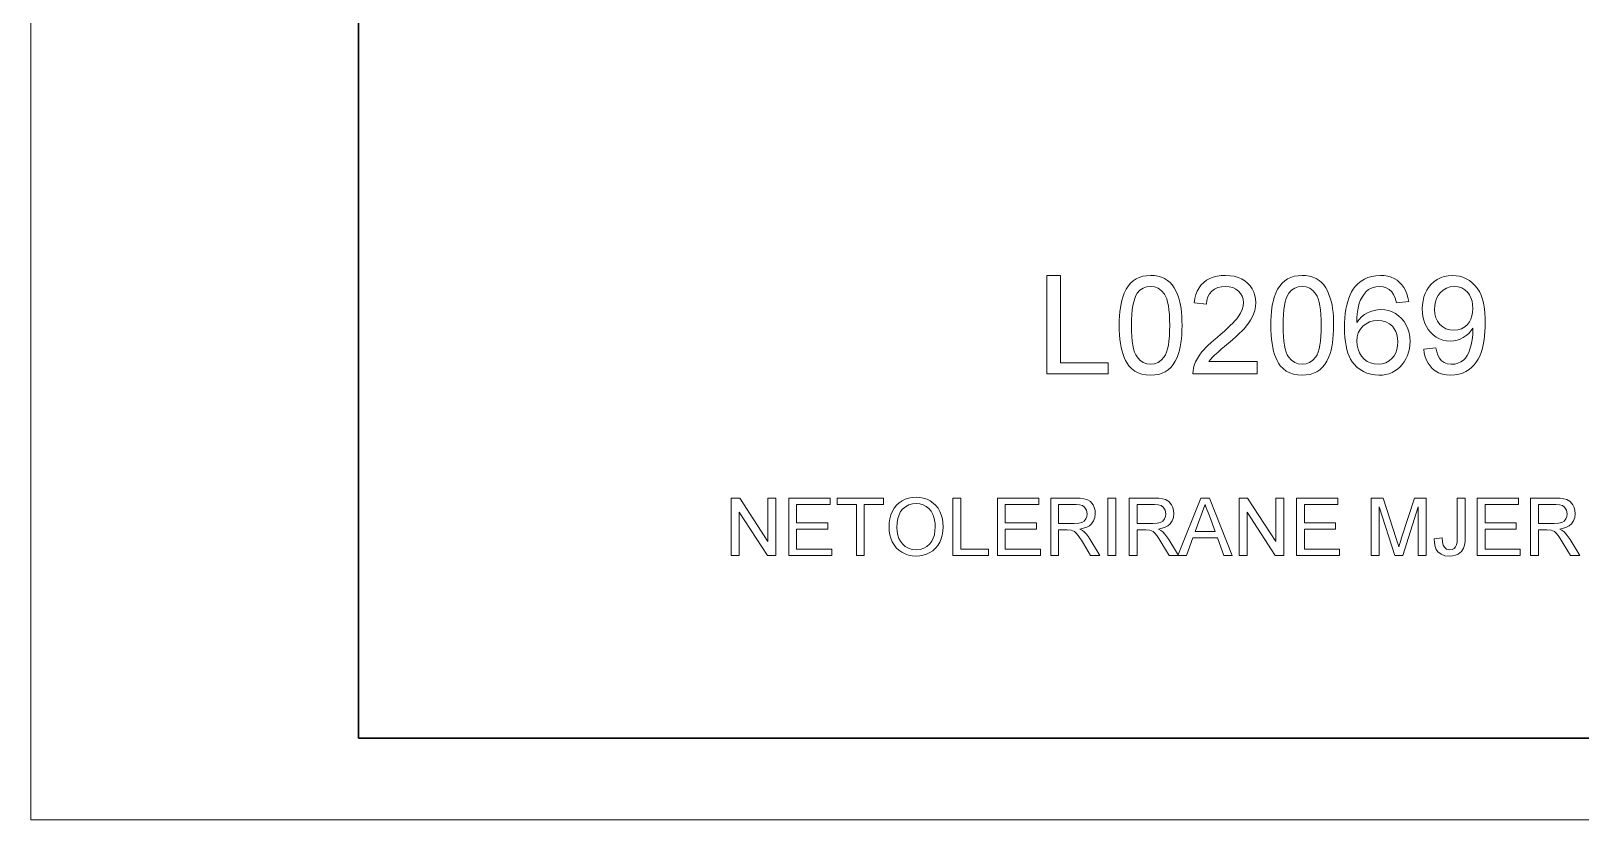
# Model space of a CAD drawing. Extents: x 0 to 297, y 0 to 420.
# Drawn here: x 0 to 94.5, y 0 to 48.1 of the extents above; entities that cross this region are included whole.
import ezdxf

# ---------------------------------------------------------------- set-up
doc = ezdxf.new("R2010")
doc.units = 0

msp = doc.modelspace()

# ---------------------------------------------------------------- linework, layer by layer
at = {"color": 7, "lineweight": 13}
for q in [(0, 420), (297, 0)]:
    msp.add_line((0, 0), q, dxfattribs=at)
at = {"color": 7, "lineweight": 30}
for q in [(20, 415), (292, 5)]:
    msp.add_line((20, 5), q, dxfattribs=at)
at = {"color": 7, "lineweight": 13}
for points in [[(62.004, 27.212), (62.004, 33.212), (62.838, 33.212), (62.838, 27.878), (65.754, 27.878), (65.754, 27.212)], [(66.421, 30.167), (66.425, 30.462), (66.439, 30.74), (66.46, 31.002), (66.491, 31.248), (66.531, 31.478), (66.579, 31.692), (66.636, 31.889), (66.73, 32.142), (66.841, 32.367), (66.968, 32.566), (67.113, 32.738), (67.273, 32.883), (67.451, 33.001), (67.646, 33.093), (67.859, 33.159), (68.09, 33.199), (68.338, 33.212), (68.568, 33.2), (68.787, 33.164), (68.994, 33.103), (69.189, 33.019), (69.367, 32.912), (69.525, 32.783), (69.662, 32.634), (69.778, 32.462), (69.879, 32.271), (69.97, 32.059), (70.051, 31.827), (70.122, 31.576), (70.163, 31.392), (70.196, 31.188), (70.221, 30.963), (70.24, 30.718), (70.251, 30.453), (70.254, 30.167), (70.25, 29.876), (70.237, 29.6), (70.215, 29.339), (70.185, 29.095), (70.146, 28.866), (70.098, 28.652), (70.042, 28.455), (69.949, 28.202), (69.839, 27.976), (69.711, 27.777), (69.568, 27.605), (69.407, 27.459), (69.229, 27.34), (69.033, 27.247), (68.819, 27.181), (68.587, 27.142), (68.338, 27.128), (68.064, 27.144), (67.811, 27.192), (67.579, 27.272), (67.367, 27.384), (67.175, 27.528), (67.003, 27.704), (66.902, 27.854), (66.811, 28.019), (66.729, 28.199), (66.657, 28.394), (66.594, 28.603), (66.541, 28.827), (66.498, 29.066), (66.464, 29.319), (66.44, 29.587), (66.426, 29.87)], [(74.838, 27.962), (74.838, 27.212), (70.921, 27.212), (70.927, 27.391), (70.954, 27.566), (71.003, 27.736), (71.085, 27.943), (71.19, 28.146), (71.315, 28.346), (71.463, 28.544), (71.577, 28.677), (71.707, 28.816), (71.855, 28.961), (72.019, 29.111), (72.2, 29.267), (72.398, 29.428), (72.628, 29.627), (72.838, 29.814), (73.028, 29.99), (73.198, 30.154), (73.349, 30.306), (73.479, 30.447), (73.59, 30.576), (73.681, 30.693), (73.822, 30.914), (73.923, 31.132), (73.984, 31.346), (74.004, 31.557), (73.985, 31.757), (73.928, 31.941), (73.832, 32.108), (73.698, 32.259), (73.534, 32.384), (73.346, 32.474), (73.135, 32.527), (72.901, 32.545), (72.655, 32.527), (72.434, 32.473), (72.239, 32.384), (72.07, 32.258), (71.933, 32.101), (71.835, 31.915), (71.776, 31.702), (71.754, 31.462), (71.004, 31.545), (71.042, 31.806), (71.102, 32.045), (71.186, 32.262), (71.294, 32.458), (71.425, 32.632), (71.579, 32.785), (71.755, 32.916), (71.949, 33.022), (72.163, 33.105), (72.395, 33.164), (72.647, 33.2), (72.917, 33.212), (73.19, 33.198), (73.444, 33.159), (73.677, 33.093), (73.891, 33), (74.086, 32.881), (74.26, 32.735), (74.411, 32.57), (74.535, 32.392), (74.631, 32.202), (74.699, 31.998), (74.741, 31.783), (74.754, 31.554), (74.739, 31.317), (74.695, 31.082), (74.62, 30.85), (74.542, 30.675), (74.442, 30.495), (74.319, 30.311), (74.175, 30.122), (74.059, 29.987), (73.917, 29.837), (73.751, 29.671), (73.559, 29.491), (73.342, 29.296), (73.101, 29.085), (72.857, 28.883), (72.649, 28.708), (72.476, 28.561), (72.34, 28.442), (72.239, 28.35), (72.11, 28.221), (71.996, 28.092), (71.899, 27.962)], [(75.671, 30.167), (75.675, 30.462), (75.689, 30.74), (75.71, 31.002), (75.741, 31.248), (75.781, 31.478), (75.829, 31.692), (75.886, 31.889), (75.98, 32.142), (76.091, 32.367), (76.218, 32.566), (76.363, 32.738), (76.523, 32.883), (76.701, 33.001), (76.896, 33.093), (77.109, 33.159), (77.34, 33.199), (77.588, 33.212), (77.818, 33.2), (78.037, 33.164), (78.244, 33.103), (78.439, 33.019), (78.617, 32.912), (78.775, 32.783), (78.912, 32.634), (79.028, 32.462), (79.129, 32.271), (79.22, 32.059), (79.301, 31.827), (79.372, 31.576), (79.413, 31.392), (79.446, 31.188), (79.471, 30.963), (79.49, 30.718), (79.501, 30.453), (79.504, 30.167), (79.5, 29.876), (79.487, 29.6), (79.465, 29.339), (79.435, 29.095), (79.396, 28.866), (79.348, 28.652), (79.292, 28.455), (79.199, 28.202), (79.089, 27.976), (78.961, 27.777), (78.818, 27.605), (78.657, 27.459), (78.479, 27.34), (78.283, 27.247), (78.069, 27.181), (77.837, 27.142), (77.588, 27.128), (77.314, 27.144), (77.061, 27.192), (76.829, 27.272), (76.617, 27.384), (76.425, 27.528), (76.253, 27.704), (76.152, 27.854), (76.061, 28.019), (75.979, 28.199), (75.907, 28.394), (75.844, 28.603), (75.791, 28.827), (75.748, 29.066), (75.714, 29.319), (75.69, 29.587), (75.676, 29.87)], [(84.088, 31.628), (83.338, 31.545), (83.262, 31.823), (83.169, 32.045), (83.056, 32.212), (82.897, 32.358), (82.719, 32.462), (82.524, 32.524), (82.312, 32.545), (82.08, 32.525), (81.857, 32.464), (81.645, 32.363), (81.497, 32.231), (81.362, 32.073), (81.24, 31.888), (81.132, 31.675), (81.07, 31.513), (81.018, 31.326), (80.978, 31.114), (80.948, 30.879), (80.929, 30.619), (80.921, 30.335), (81.063, 30.524), (81.219, 30.686), (81.39, 30.822), (81.576, 30.933), (81.772, 31.019), (81.972, 31.08), (82.177, 31.116), (82.387, 31.128), (82.628, 31.113), (82.857, 31.068), (83.074, 30.993), (83.278, 30.887), (83.47, 30.751), (83.65, 30.585), (83.809, 30.396), (83.94, 30.188), (84.041, 29.963), (84.113, 29.72), (84.157, 29.46), (84.171, 29.182), (84.161, 28.959), (84.132, 28.742), (84.082, 28.532), (84.014, 28.328), (83.925, 28.131), (83.819, 27.946), (83.699, 27.779), (83.564, 27.63), (83.414, 27.499), (83.249, 27.387), (83.073, 27.294), (82.887, 27.221), (82.692, 27.17), (82.487, 27.139), (82.274, 27.128), (82.015, 27.142), (81.771, 27.183), (81.54, 27.252), (81.323, 27.348), (81.121, 27.472), (80.932, 27.622), (80.758, 27.801), (80.646, 27.944), (80.546, 28.105), (80.458, 28.283), (80.382, 28.478), (80.318, 28.691), (80.265, 28.922), (80.224, 29.17), (80.194, 29.435), (80.177, 29.718), (80.171, 30.018), (80.176, 30.324), (80.193, 30.614), (80.22, 30.889), (80.257, 31.149), (80.306, 31.393), (80.365, 31.621), (80.435, 31.834), (80.516, 32.031), (80.608, 32.213), (80.71, 32.379), (80.823, 32.529), (80.994, 32.71), (81.181, 32.864), (81.385, 32.989), (81.604, 33.086), (81.839, 33.156), (82.091, 33.198), (82.359, 33.212), (82.591, 33.2), (82.809, 33.165), (83.012, 33.107), (83.202, 33.025), (83.376, 32.92), (83.537, 32.791), (83.68, 32.642), (83.802, 32.475), (83.904, 32.29), (83.986, 32.087), (84.047, 31.867)], [(85.004, 28.712), (85.754, 28.795), (85.806, 28.55), (85.878, 28.341), (85.968, 28.169), (86.078, 28.032), (86.252, 27.9), (86.456, 27.821), (86.691, 27.795), (86.897, 27.811), (87.091, 27.859), (87.272, 27.939), (87.432, 28.046), (87.563, 28.174), (87.666, 28.324), (87.752, 28.504), (87.831, 28.722), (87.904, 28.98), (87.95, 29.19), (87.982, 29.405), (88.002, 29.626), (88.008, 29.851), (88.004, 29.997), (87.888, 29.831), (87.753, 29.681), (87.598, 29.547), (87.424, 29.43), (87.237, 29.334), (87.041, 29.266), (86.838, 29.225), (86.628, 29.212), (86.395, 29.227), (86.175, 29.272), (85.967, 29.347), (85.771, 29.452), (85.588, 29.588), (85.416, 29.753), (85.285, 29.915), (85.174, 30.091), (85.083, 30.281), (85.012, 30.485), (84.961, 30.703), (84.931, 30.935), (84.921, 31.18), (84.932, 31.435), (84.964, 31.674), (85.017, 31.899), (85.092, 32.11), (85.188, 32.306), (85.305, 32.487), (85.444, 32.654), (85.625, 32.824), (85.822, 32.964), (86.033, 33.072), (86.259, 33.15), (86.499, 33.196), (86.754, 33.212), (86.978, 33.199), (87.194, 33.162), (87.402, 33.099), (87.602, 33.011), (87.794, 32.899), (87.973, 32.763), (88.134, 32.606), (88.278, 32.427), (88.403, 32.228), (88.51, 32.007), (88.574, 31.831), (88.629, 31.634), (88.674, 31.415), (88.709, 31.176), (88.734, 30.915), (88.749, 30.633), (88.754, 30.33), (88.751, 30.052), (88.739, 29.788), (88.72, 29.539), (88.693, 29.305), (88.659, 29.085), (88.617, 28.879), (88.567, 28.688), (88.51, 28.512), (88.422, 28.295), (88.321, 28.097), (88.206, 27.916), (88.079, 27.753), (87.938, 27.609), (87.784, 27.482), (87.584, 27.355), (87.371, 27.256), (87.145, 27.185), (86.906, 27.143), (86.653, 27.128), (86.388, 27.145), (86.143, 27.195), (85.918, 27.278), (85.714, 27.394), (85.529, 27.544), (85.393, 27.692), (85.277, 27.858), (85.18, 28.043), (85.102, 28.247), (85.044, 28.47)], [(67.171, 30.17), (67.176, 29.818), (67.192, 29.499), (67.218, 29.211), (67.255, 28.954), (67.302, 28.73), (67.36, 28.537), (67.429, 28.377), (67.508, 28.248), (67.686, 28.05), (67.883, 27.908), (68.101, 27.823), (68.338, 27.795), (68.575, 27.823), (68.792, 27.909), (68.99, 28.051), (69.168, 28.249), (69.247, 28.379), (69.315, 28.54), (69.373, 28.733), (69.42, 28.957), (69.457, 29.213), (69.483, 29.5), (69.499, 29.819), (69.504, 30.17), (69.499, 30.513), (69.484, 30.826), (69.458, 31.109), (69.423, 31.362), (69.377, 31.585), (69.321, 31.778), (69.255, 31.941), (69.178, 32.074), (69.003, 32.28), (68.803, 32.427), (68.579, 32.516), (68.33, 32.545), (68.094, 32.519), (67.881, 32.441), (67.689, 32.311), (67.52, 32.13), (67.438, 31.983), (67.367, 31.808), (67.307, 31.605), (67.258, 31.374), (67.22, 31.115), (67.193, 30.828), (67.176, 30.513)], [(76.421, 30.17), (76.426, 29.818), (76.442, 29.499), (76.468, 29.211), (76.505, 28.954), (76.552, 28.73), (76.61, 28.537), (76.679, 28.377), (76.758, 28.248), (76.936, 28.05), (77.133, 27.908), (77.351, 27.823), (77.588, 27.795), (77.825, 27.823), (78.042, 27.909), (78.24, 28.051), (78.418, 28.249), (78.497, 28.379), (78.565, 28.54), (78.623, 28.733), (78.67, 28.957), (78.707, 29.213), (78.733, 29.5), (78.749, 29.819), (78.754, 30.17), (78.749, 30.513), (78.734, 30.826), (78.708, 31.109), (78.673, 31.362), (78.627, 31.585), (78.571, 31.778), (78.505, 31.941), (78.428, 32.074), (78.253, 32.28), (78.053, 32.427), (77.829, 32.516), (77.58, 32.545), (77.344, 32.519), (77.131, 32.441), (76.939, 32.311), (76.77, 32.13), (76.688, 31.983), (76.617, 31.808), (76.557, 31.605), (76.508, 31.374), (76.47, 31.115), (76.443, 30.828), (76.426, 30.513)], [(88.004, 31.197), (87.992, 31.435), (87.954, 31.652), (87.892, 31.849), (87.805, 32.025), (87.692, 32.181), (87.524, 32.34), (87.331, 32.454), (87.114, 32.522), (86.872, 32.545), (86.621, 32.521), (86.394, 32.447), (86.19, 32.325), (86.009, 32.153), (85.887, 31.987), (85.793, 31.802), (85.725, 31.599), (85.685, 31.378), (85.671, 31.137), (85.691, 30.871), (85.751, 30.63), (85.851, 30.416), (85.991, 30.228), (86.164, 30.075), (86.366, 29.966), (86.595, 29.9), (86.852, 29.878), (87.093, 29.9), (87.311, 29.966), (87.507, 30.075), (87.68, 30.228), (87.797, 30.379), (87.888, 30.551), (87.952, 30.745), (87.991, 30.96)], [(80.921, 29.199), (80.94, 28.955), (80.997, 28.718), (81.092, 28.488), (81.219, 28.28), (81.372, 28.108), (81.55, 27.972), (81.751, 27.874), (81.974, 27.815), (82.217, 27.795), (82.472, 27.818), (82.702, 27.887), (82.907, 28.001), (83.086, 28.162), (83.207, 28.319), (83.301, 28.497), (83.367, 28.696), (83.408, 28.917), (83.421, 29.158), (83.408, 29.39), (83.368, 29.602), (83.302, 29.793), (83.21, 29.963), (83.091, 30.113), (82.911, 30.265), (82.7, 30.374), (82.458, 30.44), (82.187, 30.462), (81.932, 30.44), (81.698, 30.374), (81.484, 30.265), (81.289, 30.113), (81.128, 29.925), (81.013, 29.71), (80.944, 29.468)], [(42.746, 16.139), (42.746, 19.639), (43.261, 19.639), (44.982, 16.996), (44.982, 19.639), (45.468, 19.639), (45.468, 16.139), (44.953, 16.139), (43.232, 18.782), (43.232, 16.139)], [(46.246, 16.139), (46.246, 19.639), (48.774, 19.639), (48.774, 19.25), (46.732, 19.25), (46.732, 18.132), (48.628, 18.132), (48.628, 17.743), (46.732, 17.743), (46.732, 16.528), (48.871, 16.528), (48.871, 16.139)], [(50.378, 16.139), (50.378, 19.25), (49.211, 19.25), (49.211, 19.639), (52.031, 19.639), (52.031, 19.25), (50.864, 19.25), (50.864, 16.139)], [(52.371, 17.843), (52.384, 18.121), (52.422, 18.378), (52.487, 18.615), (52.576, 18.83), (52.692, 19.025), (52.833, 19.198), (52.995, 19.348), (53.171, 19.47), (53.362, 19.565), (53.569, 19.633), (53.79, 19.674), (54.026, 19.688), (54.259, 19.673), (54.481, 19.63), (54.691, 19.558), (54.889, 19.458), (55.07, 19.331), (55.228, 19.182), (55.363, 19.011), (55.475, 18.816), (55.563, 18.604), (55.626, 18.377), (55.664, 18.137), (55.677, 17.883), (55.663, 17.626), (55.623, 17.382), (55.557, 17.153), (55.464, 16.937), (55.347, 16.741), (55.208, 16.57), (55.046, 16.425), (54.863, 16.305), (54.665, 16.211), (54.459, 16.144), (54.245, 16.104), (54.024, 16.091), (53.786, 16.105), (53.561, 16.15), (53.35, 16.224), (53.151, 16.328), (52.971, 16.457), (52.813, 16.608), (52.679, 16.781), (52.569, 16.975), (52.482, 17.183), (52.42, 17.397), (52.383, 17.617)], [(52.857, 17.837), (52.87, 17.595), (52.91, 17.375), (52.977, 17.176), (53.07, 16.998), (53.189, 16.843), (53.366, 16.684), (53.563, 16.57), (53.782, 16.502), (54.021, 16.479), (54.265, 16.502), (54.486, 16.571), (54.685, 16.686), (54.861, 16.846), (54.979, 17.005), (55.072, 17.189), (55.138, 17.397), (55.177, 17.63), (55.19, 17.887), (55.182, 18.093), (55.155, 18.286), (55.111, 18.465), (55.05, 18.631), (54.941, 18.827), (54.804, 18.991), (54.637, 19.124), (54.449, 19.221), (54.246, 19.279), (54.028, 19.299), (53.797, 19.278), (53.582, 19.215), (53.384, 19.109), (53.203, 18.962), (53.079, 18.809), (52.982, 18.62), (52.912, 18.395), (52.871, 18.134)], [(56.26, 16.139), (56.26, 19.639), (56.746, 19.639), (56.746, 16.528), (58.447, 16.528), (58.447, 16.139)], [(58.982, 16.139), (58.982, 19.639), (61.51, 19.639), (61.51, 19.25), (59.468, 19.25), (59.468, 18.132), (61.364, 18.132), (61.364, 17.743), (59.468, 17.743), (59.468, 16.528), (61.607, 16.528), (61.607, 16.139)], [(62.239, 16.139), (62.239, 19.639), (63.768, 19.639), (64.043, 19.629), (64.27, 19.597), (64.449, 19.545), (64.659, 19.416), (64.822, 19.214), (64.899, 19.05), (64.946, 18.876), (64.961, 18.69), (64.936, 18.456), (64.859, 18.248), (64.73, 18.066), (64.599, 17.951), (64.437, 17.859), (64.243, 17.789), (64.017, 17.743), (64.173, 17.656), (64.287, 17.569), (64.415, 17.434), (64.538, 17.277), (64.656, 17.098), (65.238, 16.139), (64.678, 16.139), (64.234, 16.873), (64.112, 17.068), (64.006, 17.23), (63.914, 17.359), (63.795, 17.501), (63.689, 17.59), (63.486, 17.679), (63.239, 17.695), (62.725, 17.695), (62.725, 16.139)], [(62.725, 18.084), (63.678, 18.084), (63.947, 18.1), (64.145, 18.15), (64.287, 18.236), (64.391, 18.361), (64.454, 18.513), (64.475, 18.678), (64.434, 18.906), (64.31, 19.089), (64.178, 19.179), (64.003, 19.232), (63.786, 19.25), (62.725, 19.25)], [(65.724, 16.139), (65.724, 19.639), (66.21, 19.639), (66.21, 16.139)], [(67.036, 16.139), (67.036, 19.639), (68.565, 19.639), (68.84, 19.629), (69.067, 19.597), (69.247, 19.545), (69.456, 19.416), (69.619, 19.214), (69.697, 19.05), (69.743, 18.876), (69.759, 18.69), (69.733, 18.456), (69.656, 18.248), (69.528, 18.066), (69.397, 17.951), (69.234, 17.859), (69.04, 17.789), (68.814, 17.743), (68.971, 17.656), (69.084, 17.569), (69.212, 17.434), (69.335, 17.277), (69.453, 17.098), (70.035, 16.139), (69.475, 16.139), (69.032, 16.873), (68.91, 17.068), (68.803, 17.23), (68.712, 17.359), (68.592, 17.501), (68.486, 17.59), (68.284, 17.679), (68.037, 17.695), (67.522, 17.695), (67.522, 16.139)], [(67.522, 18.084), (68.476, 18.084), (68.745, 18.1), (68.942, 18.15), (69.084, 18.236), (69.188, 18.361), (69.251, 18.513), (69.272, 18.678), (69.231, 18.906), (69.107, 19.089), (68.975, 19.179), (68.801, 19.232), (68.584, 19.25), (67.522, 19.25)], [(70.007, 16.139), (71.395, 19.639), (71.932, 19.639), (73.32, 16.139), (72.806, 16.139), (72.414, 17.209), (70.913, 17.209), (70.521, 16.139)], [(71.057, 17.598), (72.27, 17.598), (71.924, 18.542), (71.847, 18.751), (71.778, 18.939), (71.717, 19.105), (71.664, 19.25), (71.585, 19.037), (71.506, 18.821), (71.426, 18.602)], [(73.737, 16.139), (73.737, 19.639), (74.252, 19.639), (75.973, 16.996), (75.973, 19.639), (76.459, 19.639), (76.459, 16.139), (75.944, 16.139), (74.223, 18.782), (74.223, 16.139)], [(77.237, 16.139), (77.237, 19.639), (79.765, 19.639), (79.765, 19.25), (77.723, 19.25), (77.723, 18.132), (79.619, 18.132), (79.619, 17.743), (77.723, 17.743), (77.723, 16.528), (79.862, 16.528), (79.862, 16.139)], [(81.807, 16.139), (81.807, 19.639), (82.529, 19.639), (83.323, 17.176), (83.39, 16.965), (83.444, 16.793), (83.484, 16.66), (83.528, 16.807), (83.586, 16.993), (83.658, 17.218), (84.446, 19.639), (85.161, 19.639), (85.161, 16.139), (84.675, 16.139), (84.675, 19.104), (83.724, 16.139), (83.237, 16.139), (82.293, 19.104), (82.293, 16.139)], [(85.647, 17.151), (86.133, 17.209), (86.154, 16.958), (86.198, 16.767), (86.266, 16.634), (86.407, 16.518), (86.594, 16.479), (86.738, 16.499), (86.86, 16.56), (86.955, 16.654), (87.014, 16.778), (87.046, 16.957), (87.057, 17.218), (87.057, 19.639), (87.543, 19.639), (87.543, 17.262), (87.531, 16.992), (87.496, 16.765), (87.438, 16.583), (87.303, 16.371), (87.106, 16.217), (86.946, 16.147), (86.769, 16.105), (86.573, 16.091), (86.294, 16.12), (86.063, 16.209), (85.878, 16.358), (85.774, 16.507), (85.7, 16.689), (85.658, 16.904)], [(88.272, 16.139), (88.272, 19.639), (90.8, 19.639), (90.8, 19.25), (88.758, 19.25), (88.758, 18.132), (90.654, 18.132), (90.654, 17.743), (88.758, 17.743), (88.758, 16.528), (90.897, 16.528), (90.897, 16.139)], [(91.529, 16.139), (91.529, 19.639), (93.058, 19.639), (93.333, 19.629), (93.56, 19.597), (93.739, 19.545), (93.949, 19.416), (94.112, 19.214), (94.189, 19.05), (94.235, 18.876), (94.251, 18.69), (94.225, 18.456), (94.148, 18.248), (94.02, 18.066), (93.889, 17.951), (93.726, 17.859), (93.532, 17.789), (93.307, 17.743), (93.463, 17.656), (93.577, 17.569), (93.705, 17.434), (93.828, 17.277), (93.946, 17.098), (94.527, 16.139), (93.968, 16.139), (93.524, 16.873), (93.402, 17.068), (93.295, 17.23), (93.204, 17.359), (93.085, 17.501), (92.979, 17.59), (92.776, 17.679), (92.529, 17.695), (92.015, 17.695), (92.015, 16.139)], [(92.015, 18.084), (92.968, 18.084), (93.237, 18.1), (93.434, 18.15), (93.577, 18.236), (93.681, 18.361), (93.744, 18.513), (93.765, 18.678), (93.723, 18.906), (93.599, 19.089), (93.468, 19.179), (93.293, 19.232), (93.076, 19.25), (92.015, 19.25)]]:
    msp.add_lwpolyline(points, close=True, dxfattribs=at)

doc.saveas('drawing.dxf')
